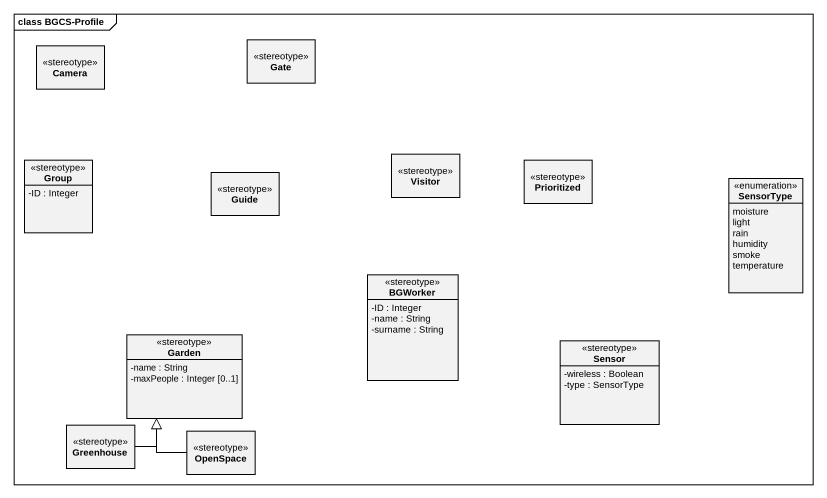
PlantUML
@startuml
mainframe class BGCS-Profile
hide circle
hide empty members
skinparam classAttributeIconSize 0
class Camera <<stereotype>>
class Gate <<stereotype>>
class "Group" as Group_ <<stereotype>> {
  -ID : Integer
}
class Visitor <<stereotype>>
class Prioritized <<stereotype>>
class Guide <<stereotype>>
enum SensorType {
  moisture
  light
  rain
  humidity
  smoke
  temperature
}
class BGWorker <<stereotype>> {
  -ID : Integer
  -name : String
  -surname : String
}
class Garden <<stereotype>> {
  -name : String
  -maxPeople : Integer [0..1]
}
class Sensor <<stereotype>> {
  -wireless : Boolean
  -type : SensorType
}
class Greenhouse <<stereotype>>
class OpenSpace <<stereotype>>
Greenhouse -up-|> Garden
OpenSpace -up-|> Garden
@enduml
